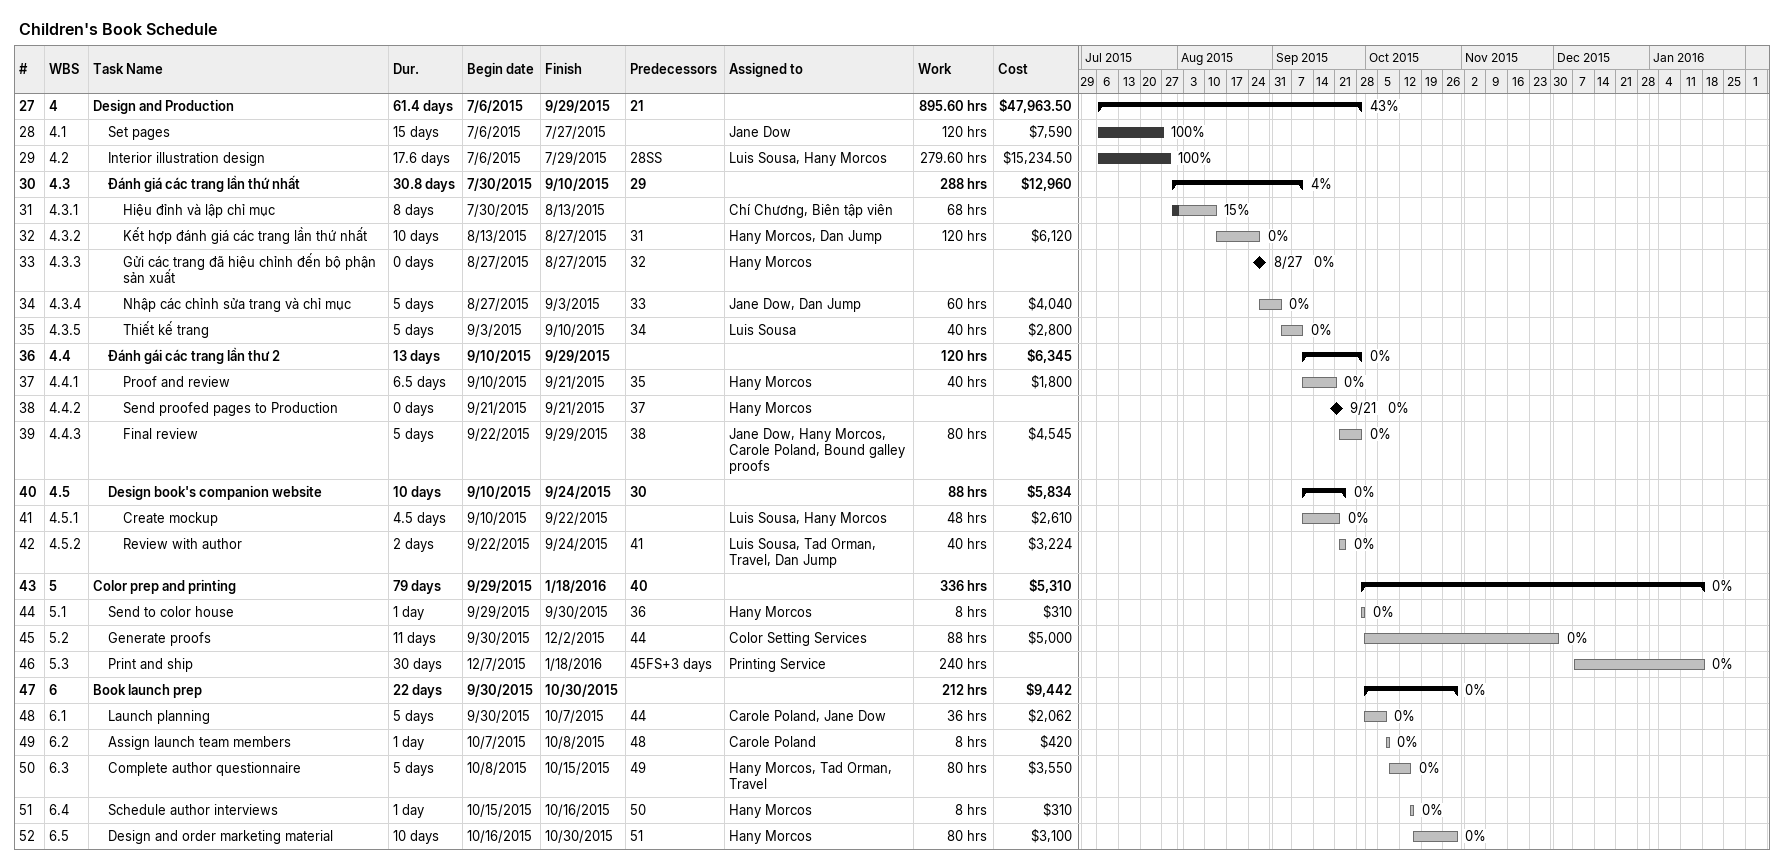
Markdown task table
Children's Book Schedule

| ID | WBS | Task | Duration | Start | Finish | Predecessors | Resources | % complete | Work (h) | Cost ($) |
|---|---|---|---|---|---|---|---|---|---|---|
| 27 | 4 | **Design and Production** | 61.4d | 2015-07-06 | 2015-09-29 | 21 |  | 43 | 895.60 | 47963.50 |
| 28 | 4.1 | Set pages | 15d | 2015-07-06 | 2015-07-27 |  | Jane Dow | 100 | 120 | 7590 |
| 29 | 4.2 | Interior illustration design | 17.6d | 2015-07-06 | 2015-07-29 | 28SS | Luis Sousa, Hany Morcos | 100 | 279.60 | 15234.50 |
| 30 | 4.3 | **Đánh giá các trang lần thứ nhất** | 30.8d | 2015-07-30 | 2015-09-10 | 29 |  | 4 | 288 | 12960 |
| 31 | 4.3.1 | Hiệu đỉnh và lập chỉ mục | 8d | 2015-07-30 | 2015-08-13 |  | Chí Chương, Biên tập viên | 15 | 68 |  |
| 32 | 4.3.2 | Kết hợp đánh giá các trang lần thứ nhất | 10d | 2015-08-13 | 2015-08-27 | 31 | Hany Morcos, Dan Jump | 0 | 120 | 6120 |
| 33 | 4.3.3 | Gửi các trang đã hiệu chỉnh đến bộ phận sản xuất | 0d | 2015-08-27 | 2015-08-27 | 32 | Hany Morcos | 0 |  |  |
| 34 | 4.3.4 | Nhập các chỉnh sửa trang và chỉ mục | 5d | 2015-08-27 | 2015-09-03 | 33 | Jane Dow, Dan Jump | 0 | 60 | 4040 |
| 35 | 4.3.5 | Thiết kế trang | 5d | 2015-09-03 | 2015-09-10 | 34 | Luis Sousa | 0 | 40 | 2800 |
| 36 | 4.4 | **Đánh gái các trang lần thư 2** | 13d | 2015-09-10 | 2015-09-29 |  |  | 0 | 120 | 6345 |
| 37 | 4.4.1 | Proof and review | 6.5d | 2015-09-10 | 2015-09-21 | 35 | Hany Morcos | 0 | 40 | 1800 |
| 38 | 4.4.2 | Send proofed pages to Production | 0d | 2015-09-21 | 2015-09-21 | 37 | Hany Morcos | 0 |  |  |
| 39 | 4.4.3 | Final review | 5d | 2015-09-22 | 2015-09-29 | 38 | Jane Dow, Hany Morcos, Carole Poland, Bound galley proofs | 0 | 80 | 4545 |
| 40 | 4.5 | **Design book's companion website** | 10d | 2015-09-10 | 2015-09-24 | 30 |  | 0 | 88 | 5834 |
| 41 | 4.5.1 | Create mockup | 4.5d | 2015-09-10 | 2015-09-22 |  | Luis Sousa, Hany Morcos | 0 | 48 | 2610 |
| 42 | 4.5.2 | Review with author | 2d | 2015-09-22 | 2015-09-24 | 41 | Luis Sousa, Tad Orman, Travel, Dan Jump | 0 | 40 | 3224 |
| 43 | 5 | **Color prep and printing** | 79d | 2015-09-29 | 2016-01-18 | 40 |  | 0 | 336 | 5310 |
| 44 | 5.1 | Send to color house | 1d | 2015-09-29 | 2015-09-30 | 36 | Hany Morcos | 0 | 8 | 310 |
| 45 | 5.2 | Generate proofs | 11d | 2015-09-30 | 2015-12-02 | 44 | Color Setting Services | 0 | 88 | 5000 |
| 46 | 5.3 | Print and ship | 30d | 2015-12-07 | 2016-01-18 | 45FS+3d | Printing Service | 0 | 240 |  |
| 47 | 6 | **Book launch prep** | 22d | 2015-09-30 | 2015-10-30 |  |  | 0 | 212 | 9442 |
| 48 | 6.1 | Launch planning | 5d | 2015-09-30 | 2015-10-07 | 44 | Carole Poland, Jane Dow | 0 | 36 | 2062 |
| 49 | 6.2 | Assign launch team members | 1d | 2015-10-07 | 2015-10-08 | 48 | Carole Poland | 0 | 8 | 420 |
| 50 | 6.3 | Complete author questionnaire | 5d | 2015-10-08 | 2015-10-15 | 49 | Hany Morcos, Tad Orman, Travel | 0 | 80 | 3550 |
| 51 | 6.4 | Schedule author interviews | 1d | 2015-10-15 | 2015-10-16 | 50 | Hany Morcos | 0 | 8 | 310 |
| 52 | 6.5 | Design and order marketing material | 10d | 2015-10-16 | 2015-10-30 | 51 | Hany Morcos | 0 | 80 | 3100 |
